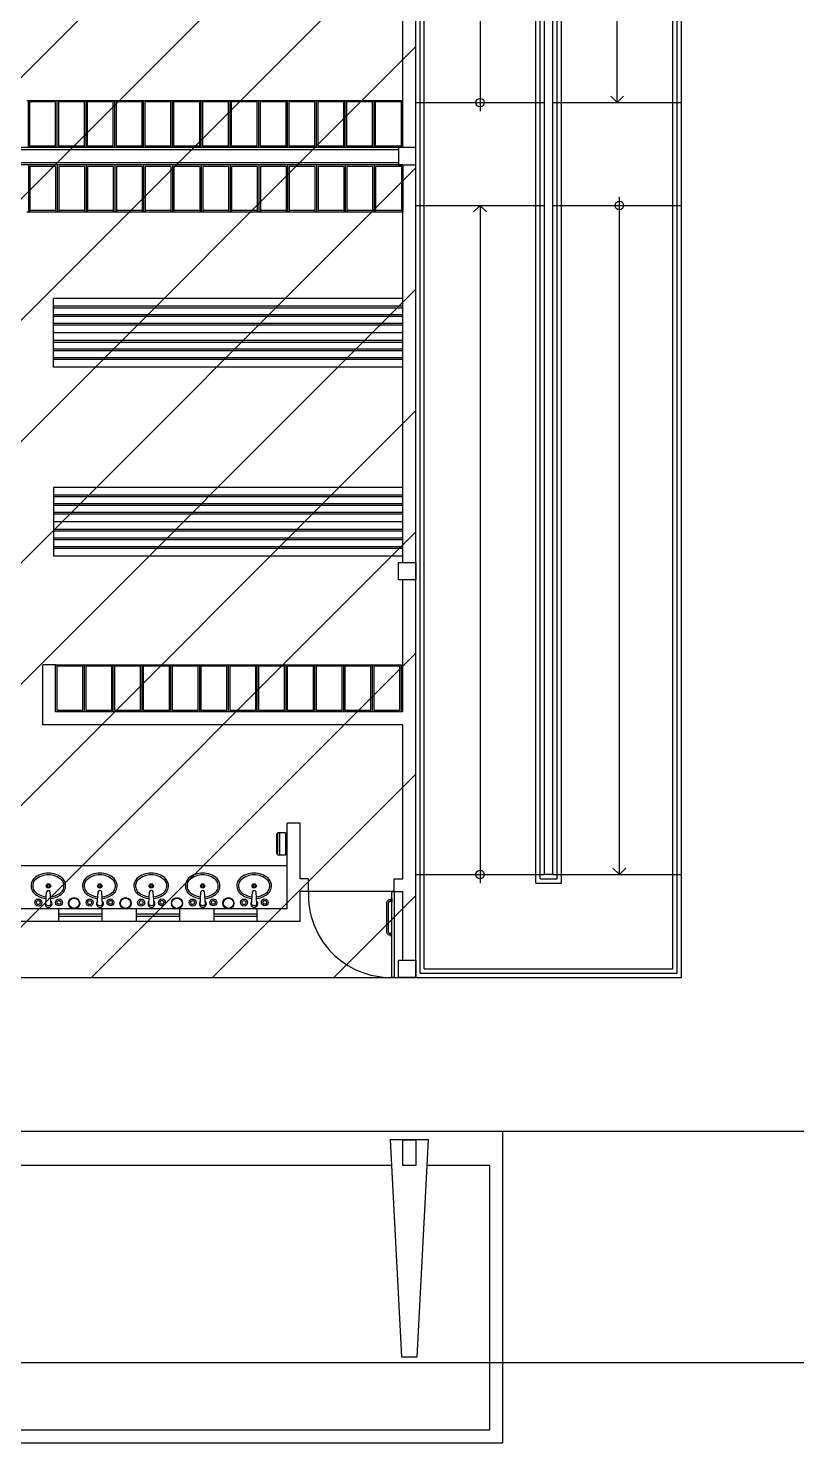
# Model space of a CAD drawing. Header units: millimetres. Extents: x 732 to 1037, y 127 to 299.
# Drawn here: x 741.86 to 750.83, y 268.9 to 285.39 of the extents above; entities that cross this region are included whole.
import ezdxf

# ---------------------------------------------------------------- set-up
doc = ezdxf.new("R2010")
doc.units = ezdxf.units.MM
doc.set_wipeout_variables(frame=1)
doc.layers.add('I-ARQ', color=8, linetype='Continuous')

# ---------------------------------------------------------------- blocks, each defined once
blk = doc.blocks.new('_Open90')
at = {"color": 0, "linetype": 'ByBlock', "lineweight": -2}
for p, q in [((0, 0), (-1, 0)), ((-0.5, 0.5), (0, 0)), ((0, 0), (-0.5, -0.5))]:
    blk.add_line(p, q, dxfattribs=at)
blk = doc.blocks.new('A$C4CA24491')
at = {"color": 2}
blk.add_lwpolyline([(12.75, 19.15), (0, 19.15), (0, 0), (12.75, 0)], close=True, dxfattribs=at)
at = {"layer": 'I-ARQ', "color": 2}
for p, q in [((0, 2.347), (12.75, 15.097)), ((0, 0.933), (12.75, 13.683)), ((0.6, 0.118), (12.75, 12.268)), ((1.896, 0), (12.75, 10.854)), ((3.31, 0), (12.75, 9.44)), ((4.724, 0), (12.75, 8.026)), ((6.139, 0), (12.75, 6.611)), ((7.553, 0), (12.75, 5.197)), ((8.967, 0), (12.75, 3.783)), ((10.381, 0), (12.75, 2.369)), ((11.795, 0), (12.75, 0.955))]:
    blk.add_line(p, q, dxfattribs=at)

msp = doc.modelspace()

# ---------------------------------------------------------------- linework, layer by layer
at = {"layer": 'I-ARQ'}
for p, q in [((747.833, 275.478), (747.833, 293.428)), ((747.833, 275.478), (747.833, 293.428)), ((747.883, 275.528), (747.883, 293.478)), ((747.883, 275.528), (747.883, 293.478)), ((747.783, 275.428), (747.783, 293.378)), ((747.783, 275.428), (747.783, 293.378)), ((748.033, 275.478), (748.033, 292.628)), ((748.033, 275.478), (748.033, 292.628)), ((748.083, 275.428), (748.083, 292.628)), ((748.083, 275.428), (748.083, 292.628)), ((749.383, 274.428), (749.383, 292.628)), ((749.383, 274.428), (749.383, 292.628)), ((749.433, 274.378), (749.433, 292.628)), ((749.433, 274.378), (749.433, 292.628)), ((746.433, 275.528), (746.433, 292.328)), ((746.433, 275.528), (746.433, 292.328)), ((746.483, 275.528), (746.483, 292.328)), ((746.483, 275.528), (746.483, 292.328)), ((747.983, 275.528), (747.983, 292.328)), ((747.983, 275.528), (747.983, 292.328)), ((749.483, 275.528), (749.483, 292.328)), ((749.483, 275.528), (749.483, 292.328)), ((746.233, 284.003), (746.233, 288.64)), ((746.383, 284.003), (746.383, 288.64)), ((741.847, 284.551), (741.865, 284.551)), ((741.865, 284.003), (741.865, 284.551)), ((741.865, 284.551), (742.183, 284.551)), ((741.865, 284.003), (741.865, 284.551)), ((741.883, 284.021), (741.883, 284.551)), ((742.183, 284.551), (742.201, 284.551)), ((742.183, 284.021), (742.183, 284.551)), ((742.201, 284.003), (742.201, 284.551)), ((742.201, 284.003), (742.201, 284.551)), ((742.201, 284.551), (742.519, 284.551)), ((742.219, 284.021), (742.219, 284.551)), ((742.519, 284.551), (742.537, 284.551)), ((742.519, 284.021), (742.519, 284.551)), ((742.537, 284.003), (742.537, 284.551)), ((742.537, 284.003), (742.537, 284.551)), ((742.537, 284.551), (742.855, 284.551)), ((742.555, 284.021), (742.555, 284.551)), ((742.855, 284.551), (742.873, 284.551)), ((742.855, 284.021), (742.855, 284.551)), ((742.873, 284.003), (742.873, 284.551)), ((742.873, 284.551), (743.191, 284.551)), ((742.873, 284.003), (742.873, 284.551)), ((742.891, 284.021), (742.891, 284.551)), ((743.191, 284.551), (743.209, 284.551)), ((743.191, 284.021), (743.191, 284.551)), ((743.209, 284.003), (743.209, 284.551)), ((743.209, 284.551), (743.527, 284.551)), ((743.209, 284.003), (743.209, 284.551)), ((743.227, 284.021), (743.227, 284.551)), ((743.527, 284.551), (743.545, 284.551)), ((743.527, 284.021), (743.527, 284.551)), ((743.545, 284.003), (743.545, 284.551)), ((743.545, 284.551), (743.863, 284.551)), ((743.545, 284.003), (743.545, 284.551)), ((743.563, 284.021), (743.563, 284.551)), ((743.863, 284.551), (743.881, 284.551)), ((743.863, 284.021), (743.863, 284.551)), ((743.881, 284.003), (743.881, 284.551)), ((743.881, 284.551), (744.199, 284.551)), ((743.881, 284.003), (743.881, 284.551)), ((743.899, 284.021), (743.899, 284.551)), ((744.199, 284.551), (744.217, 284.551)), ((744.199, 284.021), (744.199, 284.551)), ((744.217, 284.003), (744.217, 284.551)), ((744.217, 284.551), (744.535, 284.551)), ((744.217, 284.003), (744.217, 284.551)), ((744.235, 284.021), (744.235, 284.551)), ((744.535, 284.551), (744.553, 284.551)), ((744.535, 284.021), (744.535, 284.551)), ((744.553, 284.003), (744.553, 284.551)), ((744.553, 284.551), (744.871, 284.551)), ((744.553, 284.003), (744.553, 284.551)), ((744.571, 284.021), (744.571, 284.551)), ((744.871, 284.551), (744.889, 284.551)), ((744.871, 284.021), (744.871, 284.551)), ((744.889, 284.003), (744.889, 284.551)), ((744.889, 284.551), (745.207, 284.551)), ((744.889, 284.003), (744.889, 284.551)), ((744.907, 284.021), (744.907, 284.551)), ((745.207, 284.551), (745.225, 284.551)), ((745.207, 284.021), (745.207, 284.551)), ((745.225, 284.003), (745.225, 284.551)), ((745.225, 284.551), (745.543, 284.551)), ((745.225, 284.003), (745.225, 284.551)), ((745.243, 284.021), (745.243, 284.551)), ((745.543, 284.551), (745.561, 284.551)), ((745.543, 284.021), (745.543, 284.551)), ((745.561, 284.003), (745.561, 284.551)), ((745.561, 284.551), (745.879, 284.551)), ((745.561, 284.003), (745.561, 284.551)), ((745.579, 284.021), (745.579, 284.551)), ((745.879, 284.551), (745.897, 284.551)), ((745.879, 284.021), (745.879, 284.551)), ((745.897, 284.003), (745.897, 284.551)), ((745.897, 284.551), (746.215, 284.551)), ((745.897, 284.003), (745.897, 284.551)), ((745.915, 284.021), (745.915, 284.551)), ((746.215, 284.536), (745.915, 284.536)), ((746.215, 284.551), (746.233, 284.551)), ((746.215, 284.021), (746.215, 284.551)), ((746.233, 284.003), (746.233, 284.551)), ((746.383, 284.528), (747.883, 284.528)), ((746.383, 284.528), (747.883, 284.528)), ((747.983, 284.528), (749.483, 284.528)), ((747.983, 284.528), (749.483, 284.528)), ((741.865, 284.003), (741.529, 284.003)), ((742.201, 284.003), (741.865, 284.003)), ((742.183, 284.021), (741.883, 284.021)), ((742.537, 284.003), (742.201, 284.003)), ((742.519, 284.021), (742.219, 284.021)), ((742.873, 284.003), (742.537, 284.003)), ((742.855, 284.021), (742.555, 284.021)), ((743.209, 284.003), (742.873, 284.003)), ((743.191, 284.021), (742.891, 284.021)), ((743.545, 284.003), (743.209, 284.003)), ((743.527, 284.021), (743.227, 284.021)), ((743.881, 284.003), (743.545, 284.003)), ((743.863, 284.021), (743.563, 284.021)), ((744.217, 284.003), (743.881, 284.003)), ((744.199, 284.021), (743.899, 284.021)), ((744.553, 284.003), (744.217, 284.003)), ((744.535, 284.021), (744.235, 284.021)), ((744.889, 284.003), (744.553, 284.003)), ((744.871, 284.021), (744.571, 284.021)), ((745.225, 284.003), (744.889, 284.003)), ((745.207, 284.021), (744.907, 284.021)), ((745.561, 284.003), (745.225, 284.003)), ((745.543, 284.021), (745.243, 284.021)), ((745.897, 284.003), (745.561, 284.003)), ((745.879, 284.021), (745.579, 284.021)), ((746.233, 284.003), (745.897, 284.003)), ((746.215, 284.021), (745.915, 284.021)), ((746.383, 284.003), (746.183, 284.003)), ((746.183, 284.003), (746.183, 283.803)), ((746.383, 284.003), (746.183, 284.003)), ((746.183, 284.003), (746.183, 283.803)), ((746.383, 283.803), (746.383, 284.003)), ((746.383, 283.803), (746.383, 284.003)), ((746.183, 283.978), (740.578, 283.978)), ((746.183, 283.828), (740.578, 283.828)), ((741.865, 283.803), (741.529, 283.803)), ((742.201, 283.803), (741.865, 283.803)), ((741.865, 283.803), (741.865, 283.255)), ((741.865, 283.803), (741.865, 283.255)), ((742.183, 283.785), (741.883, 283.785)), ((741.883, 283.785), (741.883, 283.255)), ((742.183, 283.785), (742.183, 283.255)), ((742.201, 283.803), (742.201, 283.255)), ((742.537, 283.803), (742.201, 283.803)), ((742.201, 283.803), (742.201, 283.255)), ((742.519, 283.785), (742.219, 283.785)), ((742.219, 283.785), (742.219, 283.255)), ((742.519, 283.785), (742.519, 283.255)), ((742.537, 283.803), (742.537, 283.255)), ((742.873, 283.803), (742.537, 283.803)), ((742.537, 283.803), (742.537, 283.255)), ((742.855, 283.785), (742.555, 283.785)), ((742.555, 283.785), (742.555, 283.255)), ((742.855, 283.785), (742.855, 283.255)), ((743.209, 283.803), (742.873, 283.803)), ((742.873, 283.803), (742.873, 283.255)), ((742.873, 283.803), (742.873, 283.255)), ((743.191, 283.785), (742.891, 283.785)), ((742.891, 283.785), (742.891, 283.255)), ((743.191, 283.785), (743.191, 283.255)), ((743.545, 283.803), (743.209, 283.803)), ((743.209, 283.803), (743.209, 283.255)), ((743.209, 283.803), (743.209, 283.255)), ((743.527, 283.785), (743.227, 283.785)), ((743.227, 283.785), (743.227, 283.255)), ((743.527, 283.785), (743.527, 283.255)), ((743.881, 283.803), (743.545, 283.803)), ((743.545, 283.803), (743.545, 283.255)), ((743.545, 283.803), (743.545, 283.255)), ((743.863, 283.785), (743.563, 283.785)), ((743.563, 283.785), (743.563, 283.255)), ((743.863, 283.785), (743.863, 283.255)), ((744.217, 283.803), (743.881, 283.803)), ((743.881, 283.803), (743.881, 283.255)), ((743.881, 283.803), (743.881, 283.255)), ((744.199, 283.785), (743.899, 283.785)), ((743.899, 283.785), (743.899, 283.255)), ((744.199, 283.785), (744.199, 283.255)), ((744.553, 283.803), (744.217, 283.803)), ((744.217, 283.803), (744.217, 283.255)), ((744.217, 283.803), (744.217, 283.255)), ((744.535, 283.785), (744.235, 283.785)), ((744.235, 283.785), (744.235, 283.255)), ((744.535, 283.785), (744.535, 283.255)), ((744.889, 283.803), (744.553, 283.803)), ((744.553, 283.803), (744.553, 283.255)), ((744.553, 283.803), (744.553, 283.255)), ((744.871, 283.785), (744.571, 283.785)), ((744.571, 283.785), (744.571, 283.255)), ((744.871, 283.785), (744.871, 283.255)), ((745.225, 283.803), (744.889, 283.803)), ((744.889, 283.803), (744.889, 283.255)), ((744.889, 283.803), (744.889, 283.255)), ((745.207, 283.785), (744.907, 283.785)), ((744.907, 283.785), (744.907, 283.255)), ((745.207, 283.785), (745.207, 283.255)), ((745.561, 283.803), (745.225, 283.803)), ((745.225, 283.803), (745.225, 283.255)), ((745.225, 283.803), (745.225, 283.255)), ((745.543, 283.785), (745.243, 283.785)), ((745.243, 283.785), (745.243, 283.255)), ((745.543, 283.785), (745.543, 283.255)), ((745.897, 283.803), (745.561, 283.803)), ((745.561, 283.803), (745.561, 283.255)), ((745.561, 283.803), (745.561, 283.255)), ((745.879, 283.785), (745.579, 283.785)), ((745.579, 283.785), (745.579, 283.255)), ((745.879, 283.785), (745.879, 283.255)), ((746.233, 283.803), (745.897, 283.803)), ((745.897, 283.803), (745.897, 283.255)), ((745.897, 283.803), (745.897, 283.255)), ((746.215, 283.785), (745.915, 283.785)), ((745.915, 283.785), (745.915, 283.255)), ((746.183, 283.803), (746.383, 283.803)), ((746.183, 283.803), (746.383, 283.803)), ((746.215, 283.785), (746.215, 283.255)), ((746.233, 279.165), (746.233, 283.803)), ((746.233, 283.803), (746.233, 283.255)), ((746.383, 279.165), (746.383, 283.803)), ((741.847, 283.255), (741.865, 283.255)), ((741.865, 283.255), (742.183, 283.255)), ((742.183, 283.255), (742.201, 283.255)), ((742.201, 283.255), (742.519, 283.255)), ((742.519, 283.255), (742.537, 283.255)), ((742.537, 283.255), (742.855, 283.255)), ((742.855, 283.255), (742.873, 283.255)), ((742.873, 283.255), (743.191, 283.255)), ((743.191, 283.255), (743.209, 283.255)), ((743.209, 283.255), (743.527, 283.255)), ((743.527, 283.255), (743.545, 283.255)), ((743.545, 283.255), (743.863, 283.255)), ((743.863, 283.255), (743.881, 283.255)), ((743.881, 283.255), (744.199, 283.255)), ((744.199, 283.255), (744.217, 283.255)), ((744.217, 283.255), (744.535, 283.255)), ((744.535, 283.255), (744.553, 283.255)), ((744.553, 283.255), (744.871, 283.255)), ((744.871, 283.255), (744.889, 283.255)), ((744.889, 283.255), (745.207, 283.255)), ((745.207, 283.255), (745.225, 283.255)), ((745.225, 283.255), (745.543, 283.255)), ((745.543, 283.255), (745.561, 283.255)), ((745.561, 283.255), (745.879, 283.255)), ((745.879, 283.255), (745.897, 283.255)), ((745.897, 283.255), (746.215, 283.255)), ((746.215, 283.255), (746.233, 283.255)), ((746.383, 283.328), (747.883, 283.328)), ((746.383, 283.328), (747.883, 283.328)), ((747.983, 283.328), (749.483, 283.328)), ((747.983, 283.328), (749.483, 283.328)), ((746.233, 282.243), (742.158, 282.243)), ((742.158, 281.443), (742.158, 282.243)), ((746.233, 282.153), (742.158, 282.153)), ((746.233, 282.133), (742.158, 282.133)), ((746.233, 282.053), (742.158, 282.053)), ((746.233, 282.033), (742.158, 282.033)), ((746.233, 281.953), (742.158, 281.953)), ((746.233, 281.933), (742.158, 281.933)), ((746.233, 281.843), (742.158, 281.843)), ((746.233, 281.753), (742.158, 281.753)), ((746.233, 281.733), (742.158, 281.733)), ((746.233, 281.653), (742.158, 281.653)), ((746.233, 281.633), (742.158, 281.633)), ((746.233, 281.553), (742.158, 281.553)), ((746.233, 281.533), (742.158, 281.533)), ((746.233, 281.443), (742.158, 281.443)), ((746.233, 280.04), (742.158, 280.04)), ((742.158, 280.04), (742.158, 279.24)), ((746.233, 279.95), (742.158, 279.95)), ((746.233, 279.93), (742.158, 279.93)), ((746.233, 279.85), (742.158, 279.85)), ((746.233, 279.83), (742.158, 279.83)), ((746.233, 279.75), (742.158, 279.75)), ((746.233, 279.73), (742.158, 279.73)), ((746.233, 279.64), (742.158, 279.64)), ((746.233, 279.55), (742.158, 279.55)), ((746.233, 279.53), (742.158, 279.53)), ((746.233, 279.45), (742.158, 279.45)), ((746.233, 279.43), (742.158, 279.43)), ((746.233, 279.35), (742.158, 279.35)), ((746.233, 279.33), (742.158, 279.33)), ((746.233, 279.24), (742.158, 279.24)), ((746.183, 278.965), (746.183, 279.165)), ((746.183, 279.165), (746.383, 279.165)), ((746.183, 278.965), (746.183, 279.165)), ((746.183, 279.165), (746.383, 279.165)), ((746.383, 279.165), (746.383, 278.965)), ((746.383, 279.165), (746.383, 278.965)), ((746.383, 278.965), (746.183, 278.965)), ((746.383, 278.965), (746.183, 278.965)), ((746.233, 277.423), (746.233, 278.965)), ((746.383, 274.528), (746.383, 278.965)), ((742.033, 277.273), (742.033, 277.973)), ((742.183, 277.973), (742.033, 277.973)), ((742.183, 277.423), (742.183, 277.973)), ((742.183, 277.423), (742.183, 277.971)), ((742.183, 277.971), (742.501, 277.971)), ((742.201, 277.441), (742.201, 277.971)), ((742.501, 277.971), (742.519, 277.971)), ((742.501, 277.441), (742.501, 277.971)), ((742.519, 277.423), (742.519, 277.971)), ((742.519, 277.423), (742.519, 277.971)), ((742.519, 277.971), (742.837, 277.971)), ((742.537, 277.441), (742.537, 277.971)), ((742.837, 277.971), (742.855, 277.971)), ((742.837, 277.441), (742.837, 277.971)), ((742.855, 277.423), (742.855, 277.971)), ((742.855, 277.971), (743.173, 277.971)), ((742.855, 277.423), (742.855, 277.971)), ((742.873, 277.441), (742.873, 277.971)), ((743.173, 277.971), (743.191, 277.971)), ((743.173, 277.441), (743.173, 277.971)), ((743.191, 277.423), (743.191, 277.971)), ((743.191, 277.971), (743.509, 277.971)), ((743.191, 277.423), (743.191, 277.971)), ((743.209, 277.441), (743.209, 277.971)), ((743.509, 277.971), (743.527, 277.971)), ((743.509, 277.441), (743.509, 277.971)), ((743.527, 277.423), (743.527, 277.971)), ((743.527, 277.971), (743.845, 277.971)), ((743.527, 277.423), (743.527, 277.971)), ((743.545, 277.441), (743.545, 277.971)), ((743.845, 277.971), (743.863, 277.971)), ((743.845, 277.441), (743.845, 277.971)), ((743.863, 277.423), (743.863, 277.971)), ((743.863, 277.971), (744.181, 277.971)), ((743.863, 277.423), (743.863, 277.971)), ((743.881, 277.441), (743.881, 277.971)), ((744.181, 277.971), (744.199, 277.971)), ((744.181, 277.441), (744.181, 277.971)), ((744.199, 277.423), (744.199, 277.971)), ((744.199, 277.971), (744.517, 277.971)), ((744.199, 277.423), (744.199, 277.971)), ((744.217, 277.441), (744.217, 277.971)), ((744.517, 277.971), (744.535, 277.971)), ((744.517, 277.441), (744.517, 277.971)), ((744.535, 277.423), (744.535, 277.971)), ((744.535, 277.971), (744.853, 277.971)), ((744.535, 277.423), (744.535, 277.971)), ((744.553, 277.441), (744.553, 277.971)), ((744.853, 277.971), (744.871, 277.971)), ((744.853, 277.441), (744.853, 277.971)), ((744.871, 277.423), (744.871, 277.971)), ((744.871, 277.971), (745.189, 277.971)), ((744.871, 277.423), (744.871, 277.971)), ((744.889, 277.441), (744.889, 277.971)), ((745.189, 277.971), (745.207, 277.971)), ((745.189, 277.441), (745.189, 277.971)), ((745.207, 277.423), (745.207, 277.971)), ((745.207, 277.971), (745.525, 277.971)), ((745.207, 277.423), (745.207, 277.971)), ((745.225, 277.441), (745.225, 277.971)), ((745.525, 277.971), (745.543, 277.971)), ((745.525, 277.441), (745.525, 277.971)), ((745.543, 277.423), (745.543, 277.971)), ((745.543, 277.971), (745.861, 277.971)), ((745.543, 277.423), (745.543, 277.971)), ((745.561, 277.441), (745.561, 277.971)), ((745.861, 277.971), (745.879, 277.971)), ((745.861, 277.441), (745.861, 277.971)), ((745.879, 277.423), (745.879, 277.971)), ((745.879, 277.971), (746.197, 277.971)), ((745.879, 277.423), (745.879, 277.971)), ((745.897, 277.441), (745.897, 277.971)), ((746.197, 277.971), (746.215, 277.971)), ((746.197, 277.441), (746.197, 277.971)), ((746.215, 277.423), (746.215, 277.971)), ((746.233, 277.423), (742.183, 277.423)), ((742.519, 277.423), (742.183, 277.423)), ((742.501, 277.441), (742.201, 277.441)), ((742.855, 277.423), (742.519, 277.423)), ((742.837, 277.441), (742.537, 277.441)), ((743.191, 277.423), (742.855, 277.423)), ((743.173, 277.441), (742.873, 277.441)), ((743.527, 277.423), (743.191, 277.423)), ((743.509, 277.441), (743.209, 277.441)), ((743.863, 277.423), (743.527, 277.423)), ((743.845, 277.441), (743.545, 277.441)), ((744.199, 277.423), (743.863, 277.423)), ((744.181, 277.441), (743.881, 277.441)), ((744.535, 277.423), (744.199, 277.423)), ((744.517, 277.441), (744.217, 277.441)), ((744.871, 277.423), (744.535, 277.423)), ((744.853, 277.441), (744.553, 277.441)), ((745.207, 277.423), (744.871, 277.423)), ((745.189, 277.441), (744.889, 277.441)), ((745.543, 277.423), (745.207, 277.423)), ((745.525, 277.441), (745.225, 277.441)), ((745.879, 277.423), (745.543, 277.423)), ((745.861, 277.441), (745.561, 277.441)), ((746.215, 277.423), (745.879, 277.423)), ((746.197, 277.441), (745.897, 277.441)), ((746.233, 277.273), (742.033, 277.273)), ((746.233, 275.478), (746.233, 277.273)), ((745.033, 276.128), (744.883, 276.128)), ((744.883, 275.128), (744.883, 276.128)), ((745.033, 275.478), (745.033, 276.128)), ((744.883, 275.628), (741.113, 275.628)), ((745.133, 275.478), (745.033, 275.478)), ((745.133, 275.328), (745.133, 275.478)), ((746.133, 275.328), (746.133, 275.478)), ((746.133, 275.478), (746.233, 275.478)), ((746.383, 275.528), (747.883, 275.528)), ((746.383, 275.528), (747.883, 275.528)), ((746.433, 274.378), (746.433, 275.528)), ((746.433, 274.378), (746.433, 275.528)), ((746.483, 274.428), (746.483, 275.528)), ((746.483, 274.428), (746.483, 275.528)), ((747.783, 275.428), (748.083, 275.428)), ((747.783, 275.428), (748.083, 275.428)), ((747.833, 275.478), (748.033, 275.478)), ((747.833, 275.478), (748.033, 275.478)), ((747.983, 275.528), (747.883, 275.528)), ((747.983, 275.528), (747.883, 275.528)), ((747.983, 275.528), (749.483, 275.528)), ((747.983, 275.528), (749.483, 275.528)), ((749.483, 274.328), (749.483, 275.528)), ((749.483, 274.328), (749.483, 275.528)), ((742.069, 275.179), (742.078, 275.325)), ((742.131, 275.179), (742.12, 275.325)), ((742.669, 275.179), (742.678, 275.325)), ((742.731, 275.179), (742.72, 275.325)), ((743.269, 275.179), (743.278, 275.325)), ((743.331, 275.179), (743.32, 275.325)), ((743.869, 275.179), (743.878, 275.325)), ((743.931, 275.179), (743.92, 275.325)), ((744.469, 275.179), (744.478, 275.325)), ((744.531, 275.179), (744.52, 275.325)), ((745.033, 274.978), (745.033, 275.328)), ((745.133, 275.328), (745.033, 275.328)), ((746.133, 275.328), (745.133, 275.328)), ((746.103, 274.328), (746.103, 275.328)), ((746.103, 275.328), (746.133, 275.328)), ((746.133, 275.328), (746.233, 275.328)), ((746.133, 275.328), (746.133, 274.328)), ((746.233, 274.528), (746.233, 275.328)), ((744.883, 275.128), (741.113, 275.128)), ((742.221, 274.978), (742.221, 275.128)), ((742.721, 275.128), (742.721, 274.978)), ((743.126, 274.978), (743.126, 275.128)), ((743.626, 275.128), (743.626, 274.978)), ((744.031, 274.978), (744.031, 275.128)), ((744.531, 275.128), (744.531, 274.978)), ((745.033, 274.978), (741.113, 274.978)), ((742.221, 275.068), (742.721, 275.068)), ((742.721, 275.038), (742.221, 275.038)), ((743.126, 275.068), (743.626, 275.068)), ((743.626, 275.038), (743.126, 275.038)), ((744.031, 275.068), (744.531, 275.068)), ((744.531, 275.038), (744.031, 275.038)), ((746.183, 274.328), (746.183, 274.528)), ((746.183, 274.528), (746.383, 274.528)), ((746.183, 274.328), (746.183, 274.528)), ((746.183, 274.528), (746.383, 274.528)), ((746.383, 274.528), (746.383, 274.328)), ((746.383, 274.528), (746.383, 274.328)), ((746.133, 274.328), (746.103, 274.328)), ((746.383, 274.328), (746.183, 274.328)), ((746.383, 274.328), (746.183, 274.328)), ((746.383, 274.328), (749.483, 274.328)), ((746.383, 274.328), (749.483, 274.328)), ((746.433, 274.378), (749.433, 274.378)), ((746.433, 274.378), (749.433, 274.378)), ((746.483, 274.428), (749.383, 274.428)), ((746.483, 274.428), (749.383, 274.428)), ((747.399, 272.533), (733.216, 272.533)), ((747.399, 268.903), (747.399, 272.533)), ((751.216, 272.533), (747.399, 272.533)), ((746.533, 272.433), (746.083, 272.433)), ((746.083, 272.433), (746.216, 269.903)), ((746.358, 272.433), (746.208, 272.433)), ((746.233, 272.133), (746.233, 272.433)), ((746.233, 272.433), (746.383, 272.433)), ((746.383, 272.433), (746.383, 272.133)), ((746.399, 269.903), (746.533, 272.433)), ((746.098, 272.133), (740.517, 272.133)), ((746.383, 272.133), (746.233, 272.133)), ((747.249, 272.133), (746.517, 272.133)), ((747.249, 269.053), (747.249, 272.133)), ((796.593, 269.835), (732.042, 269.835)), ((746.216, 269.903), (746.399, 269.903)), ((740.591, 269.053), (747.249, 269.053)), ((733.216, 268.903), (747.399, 268.903))]:
    msp.add_line(p, q, dxfattribs=at)
for points in [[(748.733, 284.678), (748.733, 292.428)], [(748.733, 284.678), (748.733, 292.428)], [(747.133, 292.172), (747.133, 284.428)], [(747.133, 292.172), (747.133, 284.428)], [(742.183, 284.536), (741.883, 284.536)], [(742.519, 284.536), (742.219, 284.536)], [(742.855, 284.536), (742.555, 284.536)], [(743.191, 284.536), (742.891, 284.536)], [(743.527, 284.536), (743.227, 284.536)], [(743.863, 284.536), (743.563, 284.536)], [(744.199, 284.536), (743.899, 284.536)], [(744.535, 284.536), (744.235, 284.536)], [(744.871, 284.536), (744.571, 284.536)], [(745.207, 284.536), (744.907, 284.536)], [(745.543, 284.536), (745.243, 284.536)], [(745.879, 284.536), (745.579, 284.536)], [(748.758, 275.678), (748.758, 283.428)], [(748.758, 275.678), (748.758, 283.428)], [(742.183, 283.27), (741.883, 283.27)], [(742.519, 283.27), (742.219, 283.27)], [(742.855, 283.27), (742.555, 283.27)], [(743.191, 283.27), (742.891, 283.27)], [(743.527, 283.27), (743.227, 283.27)], [(743.863, 283.27), (743.563, 283.27)], [(744.199, 283.27), (743.899, 283.27)], [(744.535, 283.27), (744.235, 283.27)], [(744.871, 283.27), (744.571, 283.27)], [(745.207, 283.27), (744.907, 283.27)], [(745.543, 283.27), (745.243, 283.27)], [(745.879, 283.27), (745.579, 283.27)], [(746.215, 283.27), (745.915, 283.27)], [(747.133, 283.178), (747.133, 275.428)], [(747.133, 283.178), (747.133, 275.428)], [(742.501, 277.956), (742.201, 277.956)], [(742.837, 277.956), (742.537, 277.956)], [(743.173, 277.956), (742.873, 277.956)], [(743.509, 277.956), (743.209, 277.956)], [(743.845, 277.956), (743.545, 277.956)], [(744.181, 277.956), (743.881, 277.956)], [(744.517, 277.956), (744.217, 277.956)], [(744.853, 277.956), (744.553, 277.956)], [(745.189, 277.956), (744.889, 277.956)], [(745.525, 277.956), (745.225, 277.956)], [(745.861, 277.956), (745.561, 277.956)], [(746.197, 277.956), (745.897, 277.956)], [(746.047, 275.204), (746.05, 275.212)], [(746.047, 275.195), (746.047, 275.204)], [(746.047, 274.86), (746.047, 275.195)], [(746.05, 275.212), (746.054, 275.219)], [(746.054, 275.219), (746.06, 275.226)], [(746.06, 275.226), (746.067, 275.231)], [(746.065, 275.195), (746.066, 275.201)], [(746.065, 274.86), (746.065, 275.195)], [(746.066, 275.201), (746.068, 275.206)], [(746.067, 275.231), (746.074, 275.235)], [(746.068, 275.206), (746.071, 275.211)], [(746.071, 275.211), (746.075, 275.214)], [(746.074, 275.235), (746.08, 275.236)], [(746.075, 275.214), (746.079, 275.217)], [(746.079, 275.217), (746.082, 275.218)], [(746.085, 275.237), (746.08, 275.236)], [(746.082, 275.218), (746.086, 275.218)], [(746.085, 275.237), (746.091, 275.237)], [(746.086, 275.218), (746.091, 275.218)], [(746.091, 275.238), (746.091, 275.239)], [(746.091, 275.239), (746.092, 275.239)], [(746.091, 275.218), (746.091, 275.238)], [(746.091, 275.238), (746.091, 275.238)], [(746.091, 275.217), (746.091, 275.218)], [(746.092, 275.216), (746.091, 275.217)], [(746.091, 275.217), (746.091, 275.217)], [(746.092, 275.216), (746.092, 275.239)], [(746.092, 275.239), (746.095, 275.239)], [(746.092, 275.216), (746.095, 275.216)], [(746.096, 275.25), (746.095, 275.25)], [(746.095, 275.25), (746.095, 275.249)], [(746.095, 275.249), (746.095, 275.228)], [(746.095, 275.228), (746.095, 275.206)], [(746.095, 275.228), (746.103, 275.228)], [(746.095, 275.228), (746.103, 275.228)], [(746.095, 275.206), (746.095, 275.205)], [(746.095, 275.205), (746.096, 275.205)], [(746.096, 275.25), (746.103, 275.25)], [(746.096, 275.25), (746.096, 275.25)], [(746.096, 275.205), (746.103, 275.205)], [(746.096, 275.205), (746.096, 275.205)], [(746.101, 275.228), (746.101, 275.228)], [(746.103, 275.25), (746.103, 275.205)], [(746.047, 274.852), (746.047, 274.86)], [(746.05, 274.844), (746.047, 274.852)], [(746.054, 274.837), (746.05, 274.844)], [(746.06, 274.83), (746.054, 274.837)], [(746.067, 274.825), (746.06, 274.83)], [(746.066, 274.855), (746.065, 274.86)], [(746.068, 274.85), (746.066, 274.855)], [(746.074, 274.821), (746.067, 274.825)], [(746.071, 274.845), (746.068, 274.85)], [(746.075, 274.841), (746.071, 274.845)], [(746.083, 274.819), (746.074, 274.821)], [(746.08, 274.839), (746.075, 274.841)], [(746.086, 274.838), (746.08, 274.839)], [(746.091, 274.819), (746.083, 274.819)], [(746.086, 274.838), (746.091, 274.838)], [(746.091, 274.839), (746.092, 274.84)], [(746.091, 274.838), (746.091, 274.839)], [(746.091, 274.839), (746.091, 274.839)], [(746.091, 274.818), (746.091, 274.838)], [(746.091, 274.817), (746.091, 274.818)], [(746.091, 274.818), (746.091, 274.818)], [(746.092, 274.817), (746.091, 274.817)], [(746.092, 274.817), (746.092, 274.84)], [(746.092, 274.84), (746.095, 274.84)], [(746.092, 274.817), (746.095, 274.817)], [(746.095, 274.85), (746.095, 274.851)], [(746.095, 274.851), (746.096, 274.851)], [(746.095, 274.828), (746.095, 274.85)], [(746.095, 274.807), (746.095, 274.828)], [(746.095, 274.828), (746.103, 274.828)], [(746.095, 274.828), (746.103, 274.828)], [(746.095, 274.806), (746.095, 274.807)], [(746.096, 274.806), (746.095, 274.806)], [(746.096, 274.851), (746.103, 274.851)], [(746.096, 274.851), (746.096, 274.851)], [(746.096, 274.806), (746.103, 274.806)], [(746.096, 274.806), (746.096, 274.806)], [(746.101, 274.828), (746.101, 274.828)], [(746.103, 274.806), (746.103, 274.851)]]:
    msp.add_lwpolyline(points, dxfattribs=at)
for centre, radius in [((747.133, 284.528), 0.05), ((747.133, 284.528), 0.05), ((748.758, 283.328), 0.05), ((748.758, 283.328), 0.05), ((747.133, 275.528), 0.05), ((747.133, 275.528), 0.05), ((742.098, 275.395), 0.0248), ((742.098, 275.395), 0.0188), ((742.098, 275.395), 0.0146), ((742.698, 275.395), 0.0248), ((742.698, 275.395), 0.0188), ((742.698, 275.395), 0.0146), ((743.298, 275.395), 0.0248), ((743.298, 275.395), 0.0188), ((743.298, 275.395), 0.0146), ((743.898, 275.395), 0.0248), ((743.898, 275.395), 0.0188), ((743.898, 275.395), 0.0146), ((744.498, 275.395), 0.0248), ((744.498, 275.395), 0.0188), ((744.498, 275.395), 0.0146), ((741.98, 275.201), 0.0406), ((741.98, 275.201), 0.0228), ((742.222, 275.203), 0.0398), ((742.222, 275.203), 0.0218), ((742.398, 275.193), 0.065), ((742.398, 275.193), 0.0599), ((742.58, 275.201), 0.0406), ((742.58, 275.201), 0.0228), ((742.822, 275.203), 0.0398), ((742.822, 275.203), 0.0218), ((742.998, 275.193), 0.065), ((742.998, 275.193), 0.0599), ((743.18, 275.201), 0.0406), ((743.18, 275.201), 0.0228), ((743.422, 275.203), 0.0398), ((743.422, 275.203), 0.0218), ((743.598, 275.193), 0.065), ((743.598, 275.193), 0.0599), ((743.78, 275.201), 0.0406), ((743.78, 275.201), 0.0228), ((744.022, 275.203), 0.0398), ((744.022, 275.203), 0.0218), ((744.198, 275.193), 0.065), ((744.198, 275.193), 0.0599), ((744.38, 275.201), 0.0406), ((744.38, 275.201), 0.0228), ((744.622, 275.203), 0.0398), ((744.622, 275.203), 0.0218)]:
    msp.add_circle(centre, radius, dxfattribs=at)
for centre, radius, start, end in [((742.018, 275.395), 0.123, 135.6181, 185.5476), ((742.018, 275.395), 0.103, 135.9979, 185.422), ((742.096, 275.295), 0.249, 89.5162, 131.6756), ((742.096, 275.295), 0.228, 89.5162, 131.4959), ((742.1, 275.295), 0.249, 48.3244, 90.4838), ((742.1, 275.295), 0.228, 48.5041, 90.4838), ((742.177, 275.395), 0.103, 354.578, 44.0021), ((742.177, 275.395), 0.123, 354.4524, 44.3819), ((742.618, 275.395), 0.123, 135.6181, 185.5476), ((742.618, 275.395), 0.103, 135.9979, 185.422), ((742.696, 275.295), 0.249, 89.5162, 131.6756), ((742.696, 275.295), 0.228, 89.5162, 131.4959), ((742.7, 275.295), 0.249, 48.3244, 90.4838), ((742.7, 275.295), 0.228, 48.5041, 90.4838), ((742.777, 275.395), 0.103, 354.578, 44.0021), ((742.777, 275.395), 0.123, 354.4524, 44.3819), ((743.218, 275.395), 0.123, 135.6181, 185.5476), ((743.218, 275.395), 0.103, 135.9979, 185.422), ((743.296, 275.295), 0.249, 89.5162, 131.6756), ((743.296, 275.295), 0.228, 89.5162, 131.4959), ((743.3, 275.295), 0.249, 48.3244, 90.4838), ((743.3, 275.295), 0.228, 48.5041, 90.4838), ((743.377, 275.395), 0.103, 354.578, 44.0021), ((743.377, 275.395), 0.123, 354.4524, 44.3819), ((743.818, 275.395), 0.123, 135.6181, 185.5476), ((743.818, 275.395), 0.103, 135.9979, 185.422), ((743.896, 275.295), 0.249, 89.5162, 131.6756), ((743.896, 275.295), 0.228, 89.5162, 131.4959), ((743.9, 275.295), 0.249, 48.3244, 90.4838), ((743.9, 275.295), 0.228, 48.5041, 90.4838), ((743.977, 275.395), 0.103, 354.578, 44.0021), ((743.977, 275.395), 0.123, 354.4524, 44.3819), ((744.418, 275.395), 0.123, 135.6181, 185.5476), ((744.418, 275.395), 0.103, 135.9979, 185.422), ((744.496, 275.295), 0.249, 89.5162, 131.6756), ((744.496, 275.295), 0.228, 89.5162, 131.4959), ((744.5, 275.295), 0.249, 48.3244, 90.4838), ((744.5, 275.295), 0.228, 48.5041, 90.4838), ((744.577, 275.395), 0.103, 354.578, 44.0021), ((744.577, 275.395), 0.123, 354.4524, 44.3819), ((742.024, 275.398), 0.129, 186.8233, 215.4768), ((742.024, 275.398), 0.109, 186.9427, 215.1953), ((742.04, 275.42), 0.155, 218.5159, 239.275), ((742.04, 275.42), 0.135, 218.7467, 239.4245), ((742.096, 275.496), 0.249, 237.2625, 264.855), ((742.096, 275.496), 0.229, 237.172, 264.7119), ((742.099, 275.317), 0.0225, 22.02, 157.98), ((742.099, 275.496), 0.229, 276.2293, 302.828), ((742.099, 275.496), 0.249, 276.0812, 302.7375), ((742.155, 275.42), 0.135, 300.5755, 321.2533), ((742.155, 275.42), 0.155, 300.725, 321.4841), ((742.171, 275.398), 0.109, 324.8047, 353.0573), ((742.171, 275.398), 0.129, 324.5232, 353.1767), ((742.624, 275.398), 0.129, 186.8233, 215.4768), ((742.624, 275.398), 0.109, 186.9427, 215.1953), ((742.64, 275.42), 0.155, 218.5159, 239.275), ((742.64, 275.42), 0.135, 218.7467, 239.4245), ((742.696, 275.496), 0.249, 237.2625, 264.855), ((742.696, 275.496), 0.229, 237.172, 264.7119), ((742.699, 275.317), 0.0225, 22.02, 157.98), ((742.699, 275.496), 0.229, 276.2293, 302.828), ((742.699, 275.496), 0.249, 276.0812, 302.7375), ((742.755, 275.42), 0.135, 300.5755, 321.2533), ((742.755, 275.42), 0.155, 300.725, 321.4841), ((742.771, 275.398), 0.109, 324.8047, 353.0573), ((742.771, 275.398), 0.129, 324.5232, 353.1767), ((743.224, 275.398), 0.129, 186.8233, 215.4768), ((743.224, 275.398), 0.109, 186.9427, 215.1953), ((743.24, 275.42), 0.155, 218.5159, 239.275), ((743.24, 275.42), 0.135, 218.7467, 239.4245), ((743.296, 275.496), 0.249, 237.2625, 264.855), ((743.296, 275.496), 0.229, 237.172, 264.7119), ((743.299, 275.317), 0.0225, 22.02, 157.98), ((743.299, 275.496), 0.229, 276.2293, 302.828), ((743.299, 275.496), 0.249, 276.0812, 302.7375), ((743.355, 275.42), 0.135, 300.5755, 321.2533), ((743.355, 275.42), 0.155, 300.725, 321.4841), ((743.371, 275.398), 0.109, 324.8047, 353.0573), ((743.371, 275.398), 0.129, 324.5232, 353.1767), ((743.824, 275.398), 0.129, 186.8233, 215.4768), ((743.824, 275.398), 0.109, 186.9427, 215.1953), ((743.84, 275.42), 0.155, 218.5159, 239.275), ((743.84, 275.42), 0.135, 218.7467, 239.4245), ((743.896, 275.496), 0.249, 237.2625, 264.855), ((743.896, 275.496), 0.229, 237.172, 264.7119), ((743.899, 275.317), 0.0225, 22.02, 157.98), ((743.899, 275.496), 0.229, 276.2293, 302.828), ((743.899, 275.496), 0.249, 276.0812, 302.7375), ((743.955, 275.42), 0.135, 300.5755, 321.2533), ((743.955, 275.42), 0.155, 300.725, 321.4841), ((743.971, 275.398), 0.109, 324.8047, 353.0573), ((743.971, 275.398), 0.129, 324.5232, 353.1767), ((744.424, 275.398), 0.129, 186.8233, 215.4768), ((744.424, 275.398), 0.109, 186.9427, 215.1953), ((744.44, 275.42), 0.155, 218.5159, 239.275), ((744.44, 275.42), 0.135, 218.7467, 239.4245), ((744.496, 275.496), 0.249, 237.2625, 264.855), ((744.496, 275.496), 0.229, 237.172, 264.7119), ((744.499, 275.317), 0.0225, 22.02, 157.98), ((744.499, 275.496), 0.229, 276.2293, 302.828), ((744.499, 275.496), 0.249, 276.0812, 302.7375), ((744.555, 275.42), 0.135, 300.5755, 321.2533), ((744.555, 275.42), 0.155, 300.725, 321.4841), ((744.571, 275.398), 0.109, 324.8047, 353.0573), ((744.571, 275.398), 0.129, 324.5232, 353.1767), ((746.088, 275.284), 0.956, 177.3669, 270.8882), ((742.1, 275.187), 0.0405, 135.9756, 47.3975), ((742.1, 275.216), 0.0483, 230.0629, 309.9371), ((742.7, 275.187), 0.0405, 135.9756, 47.3975), ((742.7, 275.216), 0.0483, 230.0629, 309.9371), ((743.3, 275.187), 0.0405, 135.9756, 47.3975), ((743.3, 275.216), 0.0483, 230.0629, 309.9371), ((743.9, 275.187), 0.0405, 135.9756, 47.3975), ((743.9, 275.216), 0.0483, 230.0629, 309.9371), ((744.5, 275.187), 0.0405, 135.9756, 47.3975), ((744.5, 275.216), 0.0483, 230.0629, 309.9371)]:
    msp.add_arc(centre, radius, start, end, dxfattribs=at)

# ---------------------------------------------------------------- block references
at = {"layer": 'I-ARQ', "xscale": 0.1500000000000057, "yscale": 0.1500000000000057, "zscale": 0.15}
for p, rotation in [((748.733, 284.528), 270), ((748.733, 284.528), 270), ((747.133, 283.328), 90), ((747.133, 283.328), 90), ((748.758, 275.528), 270), ((748.758, 275.528), 270)]:
    msp.add_blockref('_Open90', p, dxfattribs=dict(at, rotation=rotation))

# ---------------------------------------------------------------- next in the draw order: wipeouts: each hides what was drawn before it
msp.add_wipeout([(744.788, 276.015), (744.863, 276.015), (744.863, 275.988), (744.883, 275.988), (744.883, 275.782), (744.863, 275.782), (744.863, 275.755), (744.788, 275.755), (744.78, 275.756), (744.774, 275.758), (744.772, 275.76), (744.767, 275.763), (744.765, 275.765), (744.762, 275.769), (744.759, 275.775), (744.758, 275.78), (744.758, 275.785), (744.758, 275.985), (744.758, 275.99), (744.759, 275.994), (744.761, 275.999), (744.764, 276.003), (744.767, 276.007), (744.771, 276.01), (744.774, 276.011), (744.777, 276.013), (744.781, 276.014)]).dxf.layer = 'I-ARQ'

# ---------------------------------------------------------------- next in the draw order: linework, layer by layer
at = {"layer": 'I-ARQ'}
for p, q in [((744.758, 275.985), (744.758, 275.785)), ((744.762, 276.001), (744.762, 275.769)), ((744.772, 276.01), (744.772, 275.759)), ((744.863, 276.015), (744.788, 276.015)), ((744.792, 276.015), (744.792, 275.755)), ((744.863, 276.015), (744.863, 275.755)), ((744.883, 275.988), (744.863, 275.988)), ((744.883, 275.782), (744.883, 275.988)), ((744.863, 275.755), (744.788, 275.755)), ((744.883, 275.782), (744.863, 275.782))]:
    msp.add_line(p, q, dxfattribs=at)
for centre, start, end in [((744.788, 275.985), 90, 180), ((744.788, 275.785), 180, 270)]:
    msp.add_arc(centre, 0.03, start, end, dxfattribs=at)

# ---------------------------------------------------------------- next in the draw order: block references
msp.add_blockref('A$C4CA24491', (733.633, 274.327))

doc.saveas('drawing.dxf')
